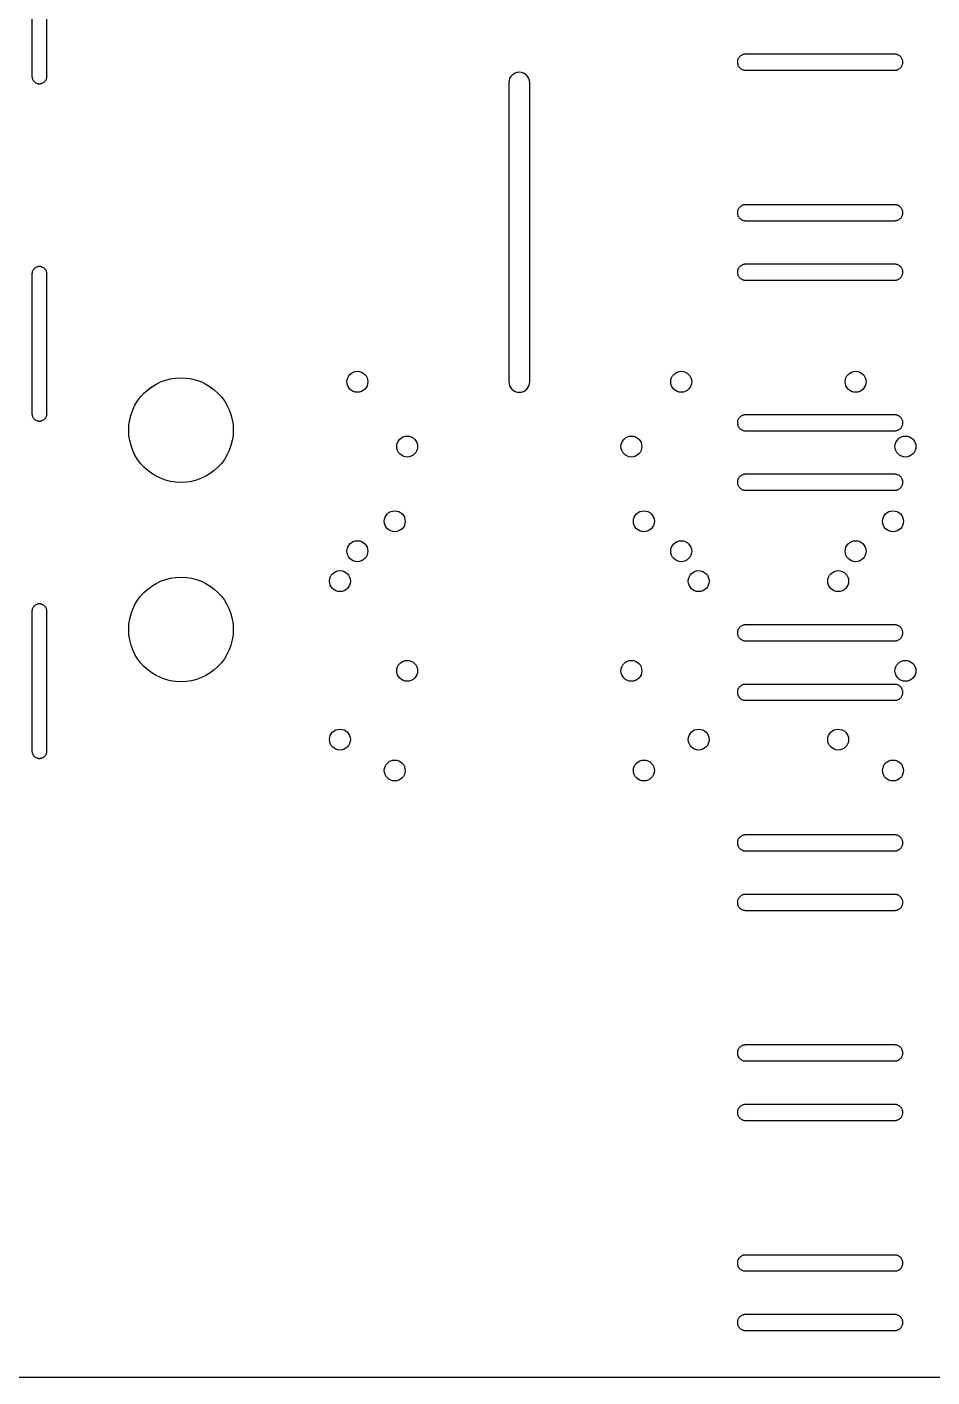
# Model space of a CAD drawing. Header units: millimetres. Extents: x 0 to 691, y 0 to 550.
# Drawn here: x 368.3 to 549.9, y 0 to 270.9 of the extents above; entities that cross this region are included whole.
import ezdxf

# ---------------------------------------------------------------- set-up
doc = ezdxf.new("R2010")
doc.units = ezdxf.units.MM

msp = doc.modelspace()

# ---------------------------------------------------------------- linework, layer by layer
at = {"color": 7, "linetype": 'Continuous', "lineweight": 25}
for p, q in [((369.3, 289), (369.3, 261)), ((372.3, 261), (372.3, 289)), ((542.49, 265.43), (512.49, 265.43)), ((512.49, 262.23), (542.49, 262.23)), ((465.01, 259.7), (465.01, 199.7)), ((469.21, 199.7), (469.21, 259.7)), ((542.49, 235.22), (512.49, 235.22)), ((512.49, 232.02), (542.49, 232.02)), ((542.49, 223.28), (512.49, 223.28)), ((369.3, 221.31), (369.3, 193.31)), ((372.3, 193.31), (372.3, 221.31)), ((512.49, 220.08), (542.49, 220.08)), ((542.49, 193.07), (512.49, 193.07)), ((512.49, 189.87), (542.49, 189.87)), ((542.49, 181.13), (512.49, 181.13)), ((512.49, 177.93), (542.49, 177.93)), ((369.3, 153.62), (369.3, 125.62)), ((372.3, 125.62), (372.3, 153.62)), ((542.49, 150.92), (512.49, 150.92)), ((512.49, 147.72), (542.49, 147.72)), ((542.49, 138.98), (512.49, 138.98)), ((512.49, 135.78), (542.49, 135.78)), ((542.49, 108.77), (512.49, 108.77)), ((512.49, 105.57), (542.49, 105.57)), ((542.49, 96.83), (512.49, 96.83)), ((512.49, 93.63), (542.49, 93.63)), ((542.49, 66.62), (512.49, 66.62)), ((512.49, 63.42), (542.49, 63.42)), ((542.49, 54.68), (512.49, 54.68)), ((512.49, 51.48), (542.49, 51.48)), ((542.49, 24.47), (512.49, 24.47)), ((512.49, 21.27), (542.49, 21.27)), ((542.49, 12.53), (512.49, 12.53)), ((512.49, 9.33), (542.49, 9.33)), ((0, 0), (691, 0))]:
    msp.add_line(p, q, dxfattribs=at)
for centre, radius in [((399.21, 190), 10.5), ((434.61, 199.7), 2.1), ((499.61, 199.7), 2.1), ((534.61, 199.7), 2.1), ((444.61, 186.7), 2.1), ((489.61, 186.7), 2.1), ((544.61, 186.7), 2.1), ((442.11, 171.7), 2.1), ((492.11, 171.7), 2.1), ((542.11, 171.7), 2.1), ((434.61, 165.7), 2.1), ((499.61, 165.7), 2.1), ((534.61, 165.7), 2.1), ((399.21, 150), 10.5), ((431.11, 159.7), 2.1), ((503.11, 159.7), 2.1), ((531.11, 159.7), 2.1), ((444.61, 141.7), 2.1), ((489.61, 141.7), 2.1), ((544.61, 141.7), 2.1), ((431.11, 127.9), 2.1), ((503.11, 127.9), 2.1), ((531.11, 127.9), 2.1), ((442.11, 121.7), 2.1), ((492.11, 121.7), 2.1), ((542.11, 121.7), 2.1)]:
    msp.add_circle(centre, radius, dxfattribs=at)
for centre, start, end in [((467.11, 259.7), 0, 180), ((467.11, 199.7), 180, 0)]:
    msp.add_arc(centre, 2.1, start, end, dxfattribs=at)
for points, knots in [([(512.49, 265.43), (512.45, 265.43), (512.37, 265.43), (512.25, 265.41), (512.13, 265.39), (512.01, 265.36), (511.83, 265.3), (511.6, 265.18), (511.35, 264.97), (511.14, 264.72), (511.01, 264.46), (510.93, 264.23), (510.89, 264.03), (510.89, 263.9), (510.89, 263.83)], [0, 0, 0, 0, 0.04829, 0.096178, 0.143939, 0.19185, 0.240186, 0.370048, 0.500049, 0.629915, 0.759912, 0.840127, 0.919728, 1, 1, 1, 1]), ([(510.89, 263.83), (510.89, 263.79), (510.89, 263.71), (510.9, 263.59), (510.93, 263.47), (510.96, 263.36), (511.02, 263.18), (511.14, 262.95), (511.35, 262.69), (511.6, 262.48), (511.86, 262.35), (512.09, 262.28), (512.29, 262.24), (512.42, 262.23), (512.49, 262.23)], [0, 0, 0, 0, 0.048293, 0.096182, 0.143943, 0.191853, 0.240187, 0.370052, 0.500049, 0.629911, 0.759912, 0.840123, 0.919725, 1, 1, 1, 1]), ([(544.09, 263.83), (544.09, 263.87), (544.09, 263.95), (544.07, 264.07), (544.05, 264.19), (544.02, 264.31), (543.95, 264.48), (543.83, 264.72), (543.63, 264.97), (543.37, 265.18), (543.12, 265.31), (542.89, 265.38), (542.69, 265.42), (542.56, 265.43), (542.49, 265.43)], [0, 0, 0, 0, 0.048293, 0.096182, 0.143943, 0.191853, 0.240187, 0.370052, 0.500049, 0.629911, 0.759912, 0.840123, 0.919725, 1, 1, 1, 1]), ([(542.49, 262.23), (542.53, 262.23), (542.61, 262.23), (542.73, 262.25), (542.85, 262.27), (542.96, 262.3), (543.14, 262.36), (543.37, 262.48), (543.63, 262.69), (543.83, 262.95), (543.97, 263.2), (544.04, 263.43), (544.08, 263.63), (544.09, 263.76), (544.09, 263.83)], [0, 0, 0, 0, 0.04829, 0.096178, 0.143939, 0.19185, 0.240186, 0.370048, 0.500049, 0.629915, 0.759912, 0.840127, 0.919728, 1, 1, 1, 1]), ([(369.3, 261), (369.3, 260.96), (369.3, 260.89), (369.32, 260.77), (369.34, 260.66), (369.37, 260.55), (369.43, 260.39), (369.54, 260.17), (369.73, 259.93), (369.97, 259.74), (370.21, 259.61), (370.43, 259.54), (370.61, 259.51), (370.74, 259.5), (370.8, 259.5)], [0, 0, 0, 0, 0.048291, 0.09618, 0.143941, 0.191852, 0.240187, 0.370048, 0.500049, 0.629906, 0.759912, 0.840121, 0.919723, 1, 1, 1, 1]), ([(370.8, 259.5), (370.84, 259.5), (370.91, 259.5), (371.03, 259.52), (371.14, 259.54), (371.25, 259.57), (371.41, 259.63), (371.63, 259.74), (371.87, 259.93), (372.06, 260.17), (372.19, 260.41), (372.26, 260.63), (372.29, 260.81), (372.3, 260.94), (372.3, 261)], [0, 0, 0, 0, 0.048289, 0.096176, 0.143937, 0.191849, 0.240186, 0.370043, 0.500049, 0.62991, 0.759912, 0.840125, 0.919726, 1, 1, 1, 1]), ([(512.49, 235.22), (512.45, 235.22), (512.37, 235.22), (512.25, 235.2), (512.13, 235.18), (512.01, 235.15), (511.83, 235.09), (511.6, 234.97), (511.35, 234.76), (511.14, 234.5), (511.01, 234.25), (510.93, 234.02), (510.89, 233.82), (510.89, 233.69), (510.89, 233.62)], [0, 0, 0, 0, 0.04829, 0.096178, 0.143939, 0.19185, 0.240186, 0.370048, 0.500049, 0.629915, 0.759912, 0.840127, 0.919728, 1, 1, 1, 1]), ([(510.89, 233.62), (510.89, 233.58), (510.89, 233.5), (510.9, 233.38), (510.93, 233.26), (510.96, 233.14), (511.02, 232.97), (511.14, 232.73), (511.35, 232.48), (511.6, 232.27), (511.86, 232.14), (512.09, 232.07), (512.29, 232.03), (512.42, 232.02), (512.49, 232.02)], [0, 0, 0, 0, 0.048293, 0.096182, 0.143943, 0.191853, 0.240187, 0.370052, 0.500049, 0.629911, 0.759912, 0.840123, 0.919725, 1, 1, 1, 1]), ([(544.09, 233.62), (544.09, 233.66), (544.09, 233.74), (544.07, 233.86), (544.05, 233.98), (544.02, 234.09), (543.95, 234.27), (543.83, 234.5), (543.63, 234.76), (543.37, 234.97), (543.12, 235.1), (542.89, 235.17), (542.69, 235.21), (542.56, 235.22), (542.49, 235.22)], [0, 0, 0, 0, 0.048293, 0.096182, 0.143943, 0.191853, 0.240187, 0.370052, 0.500049, 0.629911, 0.759912, 0.840123, 0.919725, 1, 1, 1, 1]), ([(542.49, 232.02), (542.53, 232.02), (542.61, 232.02), (542.73, 232.04), (542.85, 232.06), (542.96, 232.09), (543.14, 232.15), (543.37, 232.27), (543.63, 232.48), (543.83, 232.73), (543.97, 232.99), (544.04, 233.22), (544.08, 233.42), (544.09, 233.55), (544.09, 233.62)], [0, 0, 0, 0, 0.04829, 0.096178, 0.143939, 0.19185, 0.240186, 0.370048, 0.500049, 0.629915, 0.759912, 0.840127, 0.919728, 1, 1, 1, 1]), ([(370.8, 222.81), (370.76, 222.81), (370.69, 222.81), (370.57, 222.8), (370.46, 222.77), (370.35, 222.75), (370.19, 222.69), (369.97, 222.57), (369.73, 222.38), (369.54, 222.14), (369.41, 221.9), (369.34, 221.69), (369.31, 221.5), (369.3, 221.37), (369.3, 221.31)], [0, 0, 0, 0, 0.048289, 0.096176, 0.143937, 0.191849, 0.240186, 0.370043, 0.500049, 0.62991, 0.759912, 0.840125, 0.919726, 1, 1, 1, 1]), ([(372.3, 221.31), (372.3, 221.35), (372.3, 221.42), (372.28, 221.54), (372.26, 221.65), (372.23, 221.76), (372.18, 221.92), (372.06, 222.14), (371.87, 222.38), (371.63, 222.57), (371.39, 222.7), (371.17, 222.77), (370.99, 222.8), (370.86, 222.81), (370.8, 222.81)], [0, 0, 0, 0, 0.048291, 0.09618, 0.143941, 0.191852, 0.240187, 0.370048, 0.500049, 0.629906, 0.759912, 0.840121, 0.919723, 1, 1, 1, 1]), ([(512.49, 223.28), (512.45, 223.28), (512.37, 223.28), (512.25, 223.26), (512.13, 223.24), (512.01, 223.21), (511.83, 223.15), (511.6, 223.03), (511.35, 222.82), (511.14, 222.57), (511.01, 222.31), (510.93, 222.08), (510.89, 221.88), (510.89, 221.75), (510.89, 221.68)], [0, 0, 0, 0, 0.04829, 0.096178, 0.143939, 0.19185, 0.240186, 0.370048, 0.500049, 0.629915, 0.759912, 0.840127, 0.919728, 1, 1, 1, 1]), ([(544.09, 221.68), (544.09, 221.72), (544.09, 221.8), (544.07, 221.92), (544.05, 222.04), (544.02, 222.16), (543.95, 222.33), (543.83, 222.57), (543.63, 222.82), (543.37, 223.03), (543.12, 223.16), (542.89, 223.23), (542.69, 223.27), (542.56, 223.28), (542.49, 223.28)], [0, 0, 0, 0, 0.048293, 0.096182, 0.143943, 0.191853, 0.240187, 0.370052, 0.500049, 0.629911, 0.759912, 0.840123, 0.919725, 1, 1, 1, 1]), ([(510.89, 221.68), (510.89, 221.64), (510.89, 221.56), (510.9, 221.44), (510.93, 221.32), (510.96, 221.21), (511.02, 221.03), (511.14, 220.8), (511.35, 220.54), (511.6, 220.33), (511.86, 220.2), (512.09, 220.13), (512.29, 220.09), (512.42, 220.08), (512.49, 220.08)], [0, 0, 0, 0, 0.048293, 0.096182, 0.143943, 0.191853, 0.240187, 0.370052, 0.500049, 0.629911, 0.759912, 0.840123, 0.919725, 1, 1, 1, 1]), ([(542.49, 220.08), (542.53, 220.08), (542.61, 220.08), (542.73, 220.1), (542.85, 220.12), (542.96, 220.15), (543.14, 220.21), (543.37, 220.33), (543.63, 220.54), (543.83, 220.8), (543.97, 221.05), (544.04, 221.28), (544.08, 221.48), (544.09, 221.61), (544.09, 221.68)], [0, 0, 0, 0, 0.04829, 0.096178, 0.143939, 0.19185, 0.240186, 0.370048, 0.500049, 0.629915, 0.759912, 0.840127, 0.919728, 1, 1, 1, 1]), ([(369.3, 193.31), (369.3, 193.27), (369.3, 193.2), (369.32, 193.09), (369.34, 192.97), (369.37, 192.87), (369.43, 192.7), (369.54, 192.48), (369.73, 192.24), (369.97, 192.05), (370.21, 191.93), (370.43, 191.85), (370.61, 191.82), (370.74, 191.81), (370.8, 191.81)], [0, 0, 0, 0, 0.048291, 0.09618, 0.143941, 0.191852, 0.240187, 0.370048, 0.500049, 0.629906, 0.759912, 0.840121, 0.919723, 1, 1, 1, 1]), ([(370.8, 191.81), (370.84, 191.81), (370.91, 191.81), (371.03, 191.83), (371.14, 191.85), (371.25, 191.88), (371.41, 191.94), (371.63, 192.05), (371.87, 192.24), (372.06, 192.48), (372.19, 192.72), (372.26, 192.94), (372.29, 193.12), (372.3, 193.25), (372.3, 193.31)], [0, 0, 0, 0, 0.048289, 0.096176, 0.143937, 0.191849, 0.240186, 0.370043, 0.500049, 0.62991, 0.759912, 0.840125, 0.919726, 1, 1, 1, 1]), ([(512.49, 193.07), (512.45, 193.07), (512.37, 193.07), (512.25, 193.05), (512.13, 193.03), (512.01, 193), (511.83, 192.94), (511.6, 192.82), (511.35, 192.61), (511.14, 192.35), (511.01, 192.1), (510.93, 191.87), (510.89, 191.67), (510.89, 191.54), (510.89, 191.47)], [0, 0, 0, 0, 0.04829, 0.096178, 0.143939, 0.19185, 0.240186, 0.370048, 0.500049, 0.629915, 0.759912, 0.840127, 0.919728, 1, 1, 1, 1]), ([(544.09, 191.47), (544.09, 191.51), (544.09, 191.59), (544.07, 191.71), (544.05, 191.83), (544.02, 191.94), (543.95, 192.12), (543.83, 192.35), (543.63, 192.61), (543.37, 192.82), (543.12, 192.95), (542.89, 193.02), (542.69, 193.06), (542.56, 193.07), (542.49, 193.07)], [0, 0, 0, 0, 0.048293, 0.096182, 0.143943, 0.191853, 0.240187, 0.370052, 0.500049, 0.629911, 0.759912, 0.840123, 0.919725, 1, 1, 1, 1]), ([(510.89, 191.47), (510.89, 191.43), (510.89, 191.35), (510.9, 191.23), (510.93, 191.11), (510.96, 190.99), (511.02, 190.82), (511.14, 190.58), (511.35, 190.33), (511.6, 190.12), (511.86, 189.99), (512.09, 189.92), (512.29, 189.88), (512.42, 189.87), (512.49, 189.87)], [0, 0, 0, 0, 0.048293, 0.096182, 0.143943, 0.191853, 0.240187, 0.370052, 0.500049, 0.629911, 0.759912, 0.840123, 0.919725, 1, 1, 1, 1]), ([(542.49, 189.87), (542.53, 189.87), (542.61, 189.87), (542.73, 189.89), (542.85, 189.91), (542.96, 189.94), (543.14, 190), (543.37, 190.12), (543.63, 190.33), (543.83, 190.58), (543.97, 190.84), (544.04, 191.07), (544.08, 191.27), (544.09, 191.4), (544.09, 191.47)], [0, 0, 0, 0, 0.04829, 0.096178, 0.143939, 0.19185, 0.240186, 0.370048, 0.500049, 0.629915, 0.759912, 0.840127, 0.919728, 1, 1, 1, 1]), ([(512.49, 181.13), (512.45, 181.13), (512.37, 181.13), (512.25, 181.11), (512.13, 181.09), (512.01, 181.06), (511.83, 181), (511.6, 180.88), (511.35, 180.67), (511.14, 180.42), (511.01, 180.16), (510.93, 179.93), (510.89, 179.73), (510.89, 179.6), (510.89, 179.53)], [0, 0, 0, 0, 0.04829, 0.096178, 0.143939, 0.19185, 0.240186, 0.370048, 0.500049, 0.629915, 0.759912, 0.840127, 0.919728, 1, 1, 1, 1]), ([(510.89, 179.53), (510.89, 179.49), (510.89, 179.41), (510.9, 179.29), (510.93, 179.17), (510.96, 179.06), (511.02, 178.88), (511.14, 178.65), (511.35, 178.39), (511.6, 178.18), (511.86, 178.05), (512.09, 177.98), (512.29, 177.94), (512.42, 177.93), (512.49, 177.93)], [0, 0, 0, 0, 0.048293, 0.096182, 0.143943, 0.191853, 0.240187, 0.370052, 0.500049, 0.629911, 0.759912, 0.840123, 0.919725, 1, 1, 1, 1]), ([(544.09, 179.53), (544.09, 179.57), (544.09, 179.65), (544.07, 179.77), (544.05, 179.89), (544.02, 180.01), (543.95, 180.18), (543.83, 180.42), (543.63, 180.67), (543.37, 180.88), (543.12, 181.01), (542.89, 181.08), (542.69, 181.12), (542.56, 181.13), (542.49, 181.13)], [0, 0, 0, 0, 0.048293, 0.096182, 0.143943, 0.191853, 0.240187, 0.370052, 0.500049, 0.629911, 0.759912, 0.840123, 0.919725, 1, 1, 1, 1]), ([(542.49, 177.93), (542.53, 177.93), (542.61, 177.93), (542.73, 177.95), (542.85, 177.97), (542.96, 178), (543.14, 178.06), (543.37, 178.18), (543.63, 178.39), (543.83, 178.65), (543.97, 178.9), (544.04, 179.13), (544.08, 179.33), (544.09, 179.46), (544.09, 179.53)], [0, 0, 0, 0, 0.04829, 0.096178, 0.143939, 0.19185, 0.240186, 0.370048, 0.500049, 0.629915, 0.759912, 0.840127, 0.919728, 1, 1, 1, 1]), ([(370.8, 155.12), (370.76, 155.12), (370.69, 155.12), (370.57, 155.11), (370.46, 155.09), (370.35, 155.06), (370.19, 155), (369.97, 154.89), (369.73, 154.69), (369.54, 154.45), (369.41, 154.21), (369.34, 154), (369.31, 153.81), (369.3, 153.69), (369.3, 153.62)], [0, 0, 0, 0, 0.048289, 0.096176, 0.143937, 0.191849, 0.240186, 0.370043, 0.500049, 0.62991, 0.759912, 0.840125, 0.919726, 1, 1, 1, 1]), ([(372.3, 153.62), (372.3, 153.66), (372.3, 153.74), (372.28, 153.85), (372.26, 153.96), (372.23, 154.07), (372.18, 154.24), (372.06, 154.45), (371.87, 154.69), (371.63, 154.89), (371.39, 155.01), (371.17, 155.08), (370.99, 155.12), (370.86, 155.12), (370.8, 155.12)], [0, 0, 0, 0, 0.048291, 0.09618, 0.143941, 0.191852, 0.240187, 0.370048, 0.500049, 0.629906, 0.759912, 0.840121, 0.919723, 1, 1, 1, 1]), ([(512.49, 150.92), (512.45, 150.92), (512.37, 150.92), (512.25, 150.9), (512.13, 150.88), (512.01, 150.85), (511.83, 150.79), (511.6, 150.67), (511.35, 150.46), (511.14, 150.2), (511.01, 149.95), (510.93, 149.72), (510.89, 149.52), (510.89, 149.39), (510.89, 149.32)], [0, 0, 0, 0, 0.04829, 0.096178, 0.143939, 0.19185, 0.240186, 0.370048, 0.500049, 0.629915, 0.759912, 0.840127, 0.919728, 1, 1, 1, 1]), ([(510.89, 149.32), (510.89, 149.28), (510.89, 149.2), (510.9, 149.08), (510.93, 148.96), (510.96, 148.84), (511.02, 148.67), (511.14, 148.43), (511.35, 148.18), (511.6, 147.97), (511.86, 147.84), (512.09, 147.77), (512.29, 147.73), (512.42, 147.72), (512.49, 147.72)], [0, 0, 0, 0, 0.048293, 0.096182, 0.143943, 0.191853, 0.240187, 0.370052, 0.500049, 0.629911, 0.759912, 0.840123, 0.919725, 1, 1, 1, 1]), ([(544.09, 149.32), (544.09, 149.36), (544.09, 149.44), (544.07, 149.56), (544.05, 149.68), (544.02, 149.79), (543.95, 149.97), (543.83, 150.2), (543.63, 150.46), (543.37, 150.67), (543.12, 150.8), (542.89, 150.87), (542.69, 150.91), (542.56, 150.92), (542.49, 150.92)], [0, 0, 0, 0, 0.048293, 0.096182, 0.143943, 0.191853, 0.240187, 0.370052, 0.500049, 0.629911, 0.759912, 0.840123, 0.919725, 1, 1, 1, 1]), ([(542.49, 147.72), (542.53, 147.72), (542.61, 147.72), (542.73, 147.74), (542.85, 147.76), (542.96, 147.79), (543.14, 147.85), (543.37, 147.97), (543.63, 148.18), (543.83, 148.43), (543.97, 148.69), (544.04, 148.92), (544.08, 149.12), (544.09, 149.25), (544.09, 149.32)], [0, 0, 0, 0, 0.04829, 0.096178, 0.143939, 0.19185, 0.240186, 0.370048, 0.500049, 0.629915, 0.759912, 0.840127, 0.919728, 1, 1, 1, 1]), ([(512.49, 138.98), (512.45, 138.98), (512.37, 138.98), (512.25, 138.96), (512.13, 138.94), (512.01, 138.91), (511.83, 138.85), (511.6, 138.73), (511.35, 138.52), (511.14, 138.27), (511.01, 138.01), (510.93, 137.78), (510.89, 137.58), (510.89, 137.45), (510.89, 137.38)], [0, 0, 0, 0, 0.04829, 0.096178, 0.143939, 0.19185, 0.240186, 0.370048, 0.500049, 0.629915, 0.759912, 0.840127, 0.919728, 1, 1, 1, 1]), ([(544.09, 137.38), (544.09, 137.42), (544.09, 137.5), (544.07, 137.62), (544.05, 137.74), (544.02, 137.86), (543.95, 138.03), (543.83, 138.27), (543.63, 138.52), (543.37, 138.73), (543.12, 138.86), (542.89, 138.93), (542.69, 138.97), (542.56, 138.98), (542.49, 138.98)], [0, 0, 0, 0, 0.048293, 0.096182, 0.143943, 0.191853, 0.240187, 0.370052, 0.500049, 0.629911, 0.759912, 0.840123, 0.919725, 1, 1, 1, 1]), ([(510.89, 137.38), (510.89, 137.34), (510.89, 137.26), (510.9, 137.14), (510.93, 137.02), (510.96, 136.91), (511.02, 136.73), (511.14, 136.5), (511.35, 136.24), (511.6, 136.03), (511.86, 135.9), (512.09, 135.83), (512.29, 135.79), (512.42, 135.78), (512.49, 135.78)], [0, 0, 0, 0, 0.048293, 0.096182, 0.143943, 0.191853, 0.240187, 0.370052, 0.500049, 0.629911, 0.759912, 0.840123, 0.919725, 1, 1, 1, 1]), ([(542.49, 135.78), (542.53, 135.78), (542.61, 135.78), (542.73, 135.8), (542.85, 135.82), (542.96, 135.85), (543.14, 135.91), (543.37, 136.03), (543.63, 136.24), (543.83, 136.5), (543.97, 136.75), (544.04, 136.98), (544.08, 137.18), (544.09, 137.31), (544.09, 137.38)], [0, 0, 0, 0, 0.04829, 0.096178, 0.143939, 0.19185, 0.240186, 0.370048, 0.500049, 0.629915, 0.759912, 0.840127, 0.919728, 1, 1, 1, 1]), ([(369.3, 125.62), (369.3, 125.58), (369.3, 125.51), (369.32, 125.4), (369.34, 125.29), (369.37, 125.18), (369.43, 125.01), (369.54, 124.79), (369.73, 124.55), (369.97, 124.36), (370.21, 124.24), (370.43, 124.17), (370.61, 124.13), (370.74, 124.12), (370.8, 124.12)], [0, 0, 0, 0, 0.048291, 0.09618, 0.143941, 0.191852, 0.240187, 0.370048, 0.500049, 0.629906, 0.759912, 0.840121, 0.919723, 1, 1, 1, 1]), ([(370.8, 124.12), (370.84, 124.12), (370.91, 124.13), (371.03, 124.14), (371.14, 124.16), (371.25, 124.19), (371.41, 124.25), (371.63, 124.36), (371.87, 124.55), (372.06, 124.79), (372.19, 125.03), (372.26, 125.25), (372.29, 125.43), (372.3, 125.56), (372.3, 125.62)], [0, 0, 0, 0, 0.048289, 0.096176, 0.143937, 0.191849, 0.240186, 0.370043, 0.500049, 0.62991, 0.759912, 0.840125, 0.919726, 1, 1, 1, 1]), ([(512.49, 108.77), (512.45, 108.77), (512.37, 108.77), (512.25, 108.75), (512.13, 108.73), (512.01, 108.7), (511.83, 108.64), (511.6, 108.52), (511.35, 108.31), (511.14, 108.05), (511.01, 107.8), (510.93, 107.57), (510.89, 107.37), (510.89, 107.24), (510.89, 107.17)], [0, 0, 0, 0, 0.04829, 0.096178, 0.143939, 0.19185, 0.240186, 0.370048, 0.500049, 0.629915, 0.759912, 0.840127, 0.919728, 1, 1, 1, 1]), ([(544.09, 107.17), (544.09, 107.21), (544.09, 107.29), (544.07, 107.41), (544.05, 107.53), (544.02, 107.64), (543.95, 107.82), (543.83, 108.05), (543.63, 108.31), (543.37, 108.52), (543.12, 108.65), (542.89, 108.72), (542.69, 108.76), (542.56, 108.77), (542.49, 108.77)], [0, 0, 0, 0, 0.0482928, 0.0961822, 0.1439431, 0.191853, 0.2401866, 0.3700522, 0.5000492, 0.6299107, 0.7599117, 0.8401231, 0.9197247, 1, 1, 1, 1]), ([(510.89, 107.17), (510.89, 107.13), (510.89, 107.05), (510.9, 106.93), (510.93, 106.81), (510.96, 106.69), (511.02, 106.52), (511.14, 106.28), (511.35, 106.03), (511.6, 105.82), (511.86, 105.69), (512.09, 105.62), (512.29, 105.58), (512.42, 105.57), (512.49, 105.57)], [0, 0, 0, 0, 0.048293, 0.096182, 0.143943, 0.191853, 0.240187, 0.370052, 0.500049, 0.629911, 0.759912, 0.840123, 0.919725, 1, 1, 1, 1]), ([(542.49, 105.57), (542.53, 105.57), (542.61, 105.57), (542.73, 105.59), (542.85, 105.61), (542.96, 105.64), (543.14, 105.7), (543.37, 105.82), (543.63, 106.03), (543.83, 106.28), (543.97, 106.54), (544.04, 106.77), (544.08, 106.97), (544.09, 107.1), (544.09, 107.17)], [0, 0, 0, 0, 0.0482902, 0.0961782, 0.1439392, 0.1918504, 0.2401865, 0.3700481, 0.5000492, 0.6299148, 0.7599118, 0.8401267, 0.9197283, 1, 1, 1, 1]), ([(512.49, 96.83), (512.45, 96.83), (512.37, 96.83), (512.25, 96.81), (512.13, 96.79), (512.01, 96.76), (511.83, 96.7), (511.6, 96.58), (511.35, 96.37), (511.14, 96.12), (511.01, 95.86), (510.93, 95.63), (510.89, 95.43), (510.89, 95.3), (510.89, 95.23)], [0, 0, 0, 0, 0.04829, 0.096178, 0.143939, 0.19185, 0.240186, 0.370048, 0.500049, 0.629915, 0.759912, 0.840127, 0.919728, 1, 1, 1, 1]), ([(510.89, 95.23), (510.89, 95.19), (510.89, 95.11), (510.9, 94.99), (510.93, 94.87), (510.96, 94.76), (511.02, 94.58), (511.14, 94.35), (511.35, 94.09), (511.6, 93.88), (511.86, 93.75), (512.09, 93.68), (512.29, 93.64), (512.42, 93.63), (512.49, 93.63)], [0, 0, 0, 0, 0.048293, 0.096182, 0.143943, 0.191853, 0.240187, 0.370052, 0.500049, 0.629911, 0.759912, 0.840123, 0.919725, 1, 1, 1, 1]), ([(544.09, 95.23), (544.09, 95.27), (544.09, 95.35), (544.07, 95.47), (544.05, 95.59), (544.02, 95.71), (543.95, 95.88), (543.83, 96.12), (543.63, 96.37), (543.37, 96.58), (543.12, 96.71), (542.89, 96.78), (542.69, 96.82), (542.56, 96.83), (542.49, 96.83)], [0, 0, 0, 0, 0.048293, 0.096182, 0.143943, 0.191853, 0.240187, 0.370052, 0.500049, 0.629911, 0.759912, 0.840123, 0.919725, 1, 1, 1, 1]), ([(542.49, 93.63), (542.53, 93.63), (542.61, 93.63), (542.73, 93.65), (542.85, 93.67), (542.96, 93.7), (543.14, 93.76), (543.37, 93.88), (543.63, 94.09), (543.83, 94.35), (543.97, 94.6), (544.04, 94.83), (544.08, 95.03), (544.09, 95.16), (544.09, 95.23)], [0, 0, 0, 0, 0.04829, 0.096178, 0.143939, 0.19185, 0.240186, 0.370048, 0.500049, 0.629915, 0.759912, 0.840127, 0.919728, 1, 1, 1, 1]), ([(512.49, 66.62), (512.45, 66.62), (512.37, 66.62), (512.25, 66.6), (512.13, 66.58), (512.01, 66.55), (511.83, 66.49), (511.6, 66.37), (511.35, 66.16), (511.14, 65.9), (511.01, 65.65), (510.93, 65.42), (510.89, 65.22), (510.89, 65.09), (510.89, 65.02)], [0, 0, 0, 0, 0.04829, 0.096178, 0.143939, 0.19185, 0.240186, 0.370048, 0.500049, 0.629915, 0.759912, 0.840127, 0.919728, 1, 1, 1, 1]), ([(510.89, 65.02), (510.89, 64.98), (510.89, 64.9), (510.9, 64.78), (510.93, 64.66), (510.96, 64.54), (511.02, 64.37), (511.14, 64.13), (511.35, 63.88), (511.6, 63.67), (511.86, 63.54), (512.09, 63.47), (512.29, 63.43), (512.42, 63.42), (512.49, 63.42)], [0, 0, 0, 0, 0.048293, 0.096182, 0.143943, 0.191853, 0.240187, 0.370052, 0.500049, 0.629911, 0.759912, 0.840123, 0.919725, 1, 1, 1, 1]), ([(544.09, 65.02), (544.09, 65.06), (544.09, 65.14), (544.07, 65.26), (544.05, 65.38), (544.02, 65.49), (543.95, 65.67), (543.83, 65.9), (543.63, 66.16), (543.37, 66.37), (543.12, 66.5), (542.89, 66.57), (542.69, 66.61), (542.56, 66.62), (542.49, 66.62)], [0, 0, 0, 0, 0.048293, 0.096182, 0.143943, 0.191853, 0.240187, 0.370052, 0.500049, 0.629911, 0.759912, 0.840123, 0.919725, 1, 1, 1, 1]), ([(542.49, 63.42), (542.53, 63.42), (542.61, 63.42), (542.73, 63.44), (542.85, 63.46), (542.96, 63.49), (543.14, 63.55), (543.37, 63.67), (543.63, 63.88), (543.83, 64.13), (543.97, 64.39), (544.04, 64.62), (544.08, 64.82), (544.09, 64.95), (544.09, 65.02)], [0, 0, 0, 0, 0.04829, 0.096178, 0.143939, 0.19185, 0.240186, 0.370048, 0.500049, 0.629915, 0.759912, 0.840127, 0.919728, 1, 1, 1, 1]), ([(512.49, 54.68), (512.45, 54.68), (512.37, 54.68), (512.25, 54.66), (512.13, 54.64), (512.01, 54.61), (511.83, 54.55), (511.6, 54.43), (511.35, 54.22), (511.14, 53.97), (511.01, 53.71), (510.93, 53.48), (510.89, 53.28), (510.89, 53.15), (510.89, 53.08)], [0, 0, 0, 0, 0.04829, 0.096178, 0.143939, 0.19185, 0.240186, 0.370048, 0.500049, 0.629915, 0.759912, 0.840127, 0.919728, 1, 1, 1, 1]), ([(544.09, 53.08), (544.09, 53.12), (544.09, 53.2), (544.07, 53.32), (544.05, 53.44), (544.02, 53.56), (543.95, 53.73), (543.83, 53.97), (543.63, 54.22), (543.37, 54.43), (543.12, 54.56), (542.89, 54.63), (542.69, 54.67), (542.56, 54.68), (542.49, 54.68)], [0, 0, 0, 0, 0.048293, 0.096182, 0.143943, 0.191853, 0.240187, 0.370052, 0.500049, 0.629911, 0.759912, 0.840123, 0.919725, 1, 1, 1, 1]), ([(510.89, 53.08), (510.89, 53.04), (510.89, 52.96), (510.9, 52.84), (510.93, 52.72), (510.96, 52.61), (511.02, 52.43), (511.14, 52.2), (511.35, 51.94), (511.6, 51.73), (511.86, 51.6), (512.09, 51.53), (512.29, 51.49), (512.42, 51.48), (512.49, 51.48)], [0, 0, 0, 0, 0.048293, 0.096182, 0.143943, 0.191853, 0.240187, 0.370052, 0.500049, 0.629911, 0.759912, 0.840123, 0.919725, 1, 1, 1, 1]), ([(542.49, 51.48), (542.53, 51.48), (542.61, 51.48), (542.73, 51.5), (542.85, 51.52), (542.96, 51.55), (543.14, 51.61), (543.37, 51.73), (543.63, 51.94), (543.83, 52.2), (543.97, 52.45), (544.04, 52.68), (544.08, 52.88), (544.09, 53.01), (544.09, 53.08)], [0, 0, 0, 0, 0.04829, 0.096178, 0.143939, 0.19185, 0.240186, 0.370048, 0.500049, 0.629915, 0.759912, 0.840127, 0.919728, 1, 1, 1, 1]), ([(512.49, 24.47), (512.45, 24.47), (512.37, 24.47), (512.25, 24.45), (512.13, 24.43), (512.01, 24.4), (511.83, 24.34), (511.6, 24.22), (511.35, 24.01), (511.14, 23.75), (511.01, 23.5), (510.93, 23.27), (510.89, 23.07), (510.89, 22.94), (510.89, 22.87)], [0, 0, 0, 0, 0.04829, 0.096178, 0.143939, 0.19185, 0.240186, 0.370048, 0.500049, 0.629915, 0.759912, 0.840127, 0.919728, 1, 1, 1, 1]), ([(544.09, 22.87), (544.09, 22.91), (544.09, 22.99), (544.07, 23.11), (544.05, 23.23), (544.02, 23.34), (543.95, 23.52), (543.83, 23.75), (543.63, 24.01), (543.37, 24.22), (543.12, 24.35), (542.89, 24.42), (542.69, 24.46), (542.56, 24.47), (542.49, 24.47)], [0, 0, 0, 0, 0.048293, 0.096182, 0.143943, 0.191853, 0.240187, 0.370052, 0.500049, 0.629911, 0.759912, 0.840123, 0.919725, 1, 1, 1, 1]), ([(510.89, 22.87), (510.89, 22.83), (510.89, 22.75), (510.9, 22.63), (510.93, 22.51), (510.96, 22.39), (511.02, 22.22), (511.14, 21.98), (511.35, 21.73), (511.6, 21.52), (511.86, 21.39), (512.09, 21.32), (512.29, 21.28), (512.42, 21.27), (512.49, 21.27)], [0, 0, 0, 0, 0.0482928, 0.0961822, 0.1439431, 0.191853, 0.2401866, 0.3700522, 0.5000492, 0.6299107, 0.7599117, 0.8401231, 0.9197247, 1, 1, 1, 1]), ([(542.49, 21.27), (542.53, 21.27), (542.61, 21.27), (542.73, 21.29), (542.85, 21.31), (542.96, 21.34), (543.14, 21.4), (543.37, 21.52), (543.63, 21.73), (543.83, 21.98), (543.97, 22.24), (544.04, 22.47), (544.08, 22.67), (544.09, 22.8), (544.09, 22.87)], [0, 0, 0, 0, 0.04829, 0.096178, 0.143939, 0.19185, 0.240186, 0.370048, 0.500049, 0.629915, 0.759912, 0.840127, 0.919728, 1, 1, 1, 1]), ([(512.49, 12.53), (512.45, 12.53), (512.37, 12.53), (512.25, 12.51), (512.13, 12.49), (512.01, 12.46), (511.83, 12.4), (511.6, 12.28), (511.35, 12.07), (511.14, 11.82), (511.01, 11.56), (510.93, 11.33), (510.89, 11.13), (510.89, 11), (510.89, 10.93)], [0, 0, 0, 0, 0.04829, 0.096178, 0.143939, 0.19185, 0.240186, 0.370048, 0.500049, 0.629915, 0.759912, 0.840127, 0.919728, 1, 1, 1, 1]), ([(510.89, 10.93), (510.89, 10.89), (510.89, 10.81), (510.9, 10.69), (510.93, 10.57), (510.96, 10.46), (511.02, 10.28), (511.14, 10.05), (511.35, 9.79), (511.6, 9.58), (511.86, 9.45), (512.09, 9.38), (512.29, 9.34), (512.42, 9.33), (512.49, 9.33)], [0, 0, 0, 0, 0.048293, 0.096182, 0.143943, 0.191853, 0.240187, 0.370052, 0.500049, 0.629911, 0.759912, 0.840123, 0.919725, 1, 1, 1, 1]), ([(544.09, 10.93), (544.09, 10.97), (544.09, 11.05), (544.07, 11.17), (544.05, 11.29), (544.02, 11.41), (543.95, 11.58), (543.83, 11.82), (543.63, 12.07), (543.37, 12.28), (543.12, 12.41), (542.89, 12.48), (542.69, 12.52), (542.56, 12.53), (542.49, 12.53)], [0, 0, 0, 0, 0.048293, 0.096182, 0.143943, 0.191853, 0.240187, 0.370052, 0.500049, 0.629911, 0.759912, 0.840123, 0.919725, 1, 1, 1, 1]), ([(542.49, 9.33), (542.53, 9.33), (542.61, 9.33), (542.73, 9.35), (542.85, 9.37), (542.96, 9.4), (543.14, 9.46), (543.37, 9.58), (543.63, 9.79), (543.83, 10.05), (543.97, 10.3), (544.04, 10.53), (544.08, 10.73), (544.09, 10.86), (544.09, 10.93)], [0, 0, 0, 0, 0.04829, 0.096178, 0.143939, 0.19185, 0.240186, 0.370048, 0.500049, 0.629915, 0.759912, 0.840127, 0.919728, 1, 1, 1, 1])]:
    msp.add_open_spline(points, degree=3, knots=knots, dxfattribs=at)

doc.saveas('drawing.dxf')
